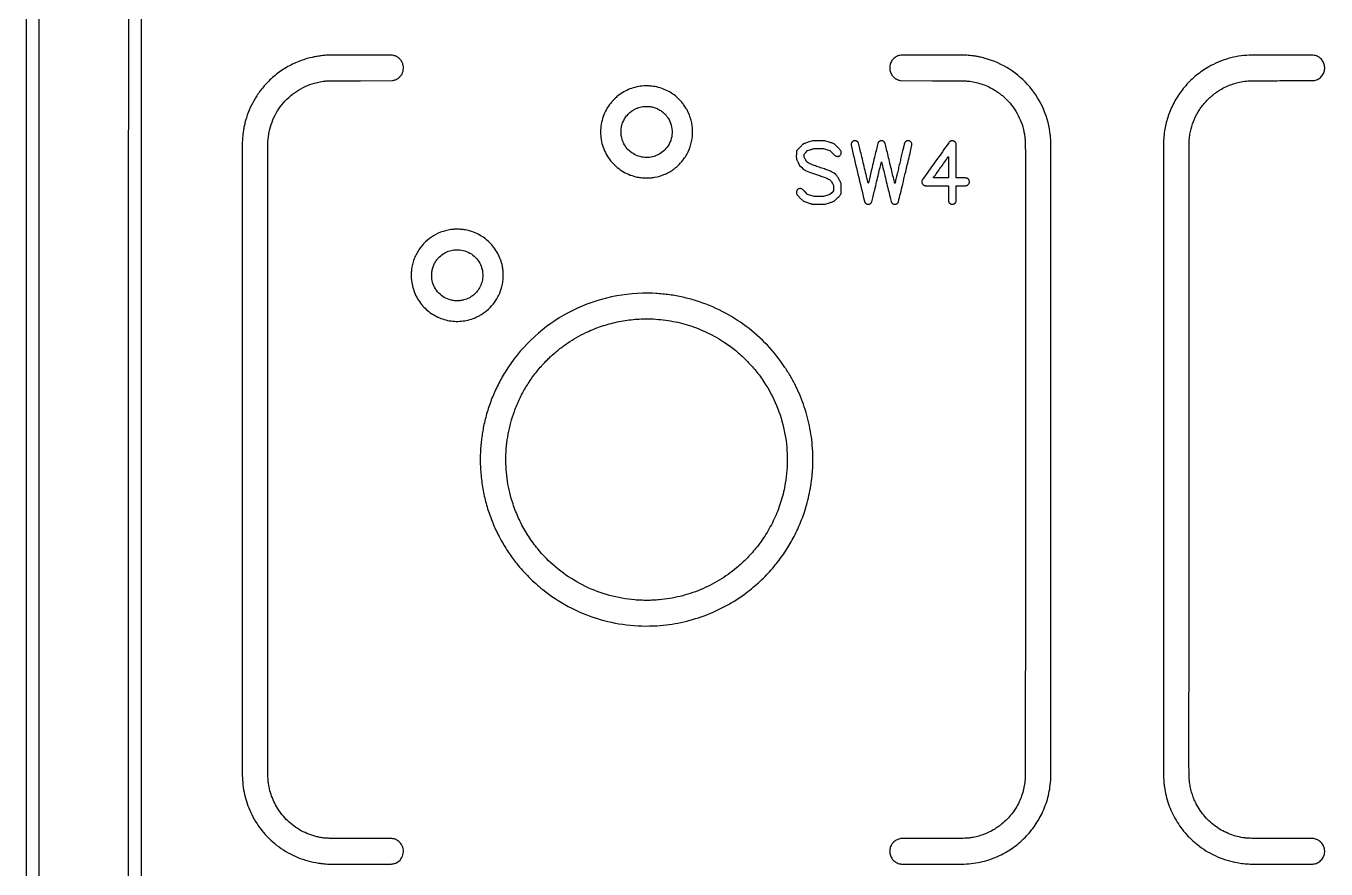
# Model space of a CAD drawing. Extents: x 980 to 25457, y 984 to 49020.
# Drawn here: x 980 to 11298, y 11193 to 17881 of the extents above; entities that cross this region are included whole.
import ezdxf

# ---------------------------------------------------------------- set-up
doc = ezdxf.new("R2010")
doc.units = 0

msp = doc.modelspace()

# ---------------------------------------------------------------- linework, layer by layer
for points in [[(25353.176636, 36563.461695, -0.000001), (25352.040197, 20064.737908), (25350.791615, 2595.149668, -0.017503)], [(981.025332, 39243.286233, 0.000001), (980.725995, 36638.380945, 0.000022), (980.440705, 32466.957132, 0.000002), (980.203828, 20941, 0.000003), (980.107189, 12237.212398, 0.000012), (980.209361, 6804.802998)], [(1083.221486, 6831.128539, -0.000012), (1083.127559, 12273.089819, -0.000003), (1083.236026, 20942, -0.000002), (1083.488164, 32350.921193, -0.000022), (1083.779877, 36579.793336, -0.000001), (1084.083373, 39239.060792, -0.032823)], [(1895.500479, 7922.608607, -0.000003), (1895.516153, 10549.853821, -0.000001), (1895.574114, 14934.526042, -0.000001), (1895.654924, 19974.475505, -0.000001), (1895.750479, 25038.650259), (1896, 37344.800518)], [(25455.283853, 8026.2, 0.000006), (25455.447111, 13939.785085, 0.000004), (25455.5, 20957, 0.000003), (25455.451202, 30583.274766, 0.000015), (25455.249846, 35648.33495)], [(23837.04827, 49018.908979, 0.000001), (21675.802621, 49019.17901, 0.000024)], [(18681.279442, 49019.402857, 0.000005), (13233.5, 49019.49605, 0.000002), (9165.520775, 49019.509787, 0.000004), (5739.221875, 49019.480206)], [(24540, 37344.615933), (24540.017364, 25078.057967, 0.000003), (24540.072189, 18212.977995, 0.000025), (24540.281798, 14996.564512), (24540.53635, 12813.47858, 0.052236), (24541.438354, 12804.878001, 0.074337), (24546.543768, 12791.201334, 0.068737), (24555.531869, 12779.203011, 0.069207), (24567.370173, 12770.158349, 0.07731), (24580.799221, 12765.105084, 0.090469), (24599.660012, 12764.630768, 0.093087), (24617.267741, 12770.877964, 0.091235), (24631.678767, 12783.228321, 0.082939), (24641.332811, 12800.295347, 0.087509), (24641.999516, 12804.07251), (24642.357022, 15432.357909, 0.00002), (24642.699465, 18970.575659, 0.000004), (24643, 25073.957926), (24643.5, 37344.415852)], [(1792.666637, 28542.695892, 0.000006), (1792.411049, 24569.503036, 0.000003), (1792.195825, 19883.965567, 0.000004), (1792.047621, 15244.749166, 0.000006), (1792, 11426.463451), (1792, 3112.26021)], [(23728.367996, 45337.206403, 0.000002), (23728.354216, 42876.105371, 0.000002), (23728.361756, 40416.175094, 0.019036)], [(2708.027317, 40429.777448, 0.000002), (2708.046285, 42874.87655, 0.000002), (2708.048936, 45320.157135, 0.014115)], [(23830.974531, 40438.62303, -0.000002), (23830.960256, 42874.830485, -0.000002), (23830.963185, 45310.710508, -0.013332)]]:
    msp.add_lwpolyline(points, format="xyb")
for points in [[(3386, 17649.331481, 0.013453), (3352.931854, 17647.484229, 0.0111), (3317.810731, 17643.786179, 0.011076), (3282.794098, 17638.520455, 0.013187), (3250.038069, 17631.956031, 0.038275), (3145.18072, 17599.442997, 0.038633), (3046.845769, 17551.405964, 0.038637), (2957.082355, 17488.819214, 0.038305), (2877.737531, 17413, 0.030641), (2824.396978, 17345.71142, 0.030277), (2779.447575, 17272.14723, 0.030234), (2743.655923, 17193.58781, 0.030353), (2717.653956, 17111.387098, 0.012533), (2709.882996, 17076.735853, 0.012754), (2703.908525, 17041.939671, 0.012567), (2699.644243, 17006.395537, 0.011393), (2697.002381, 16969.5, 0.012174), (2695.985164, 16927.73348, 0.000002), (2695.984983, 14445.194489, 0.000002), (2696.003278, 11965.916274, 0.010487), (2697.019438, 11917.5, 0.024679), (2704.12639, 11839.880112, 0.027229), (2718.748509, 11765.886044, 0.027464), (2741.182079, 11694.492894, 0.026021), (2771.652634, 11624.653846, 0.059667), (2865.009049, 11482.973624, 0.060093), (2988.981271, 11367.726796, 0.060011), (3136.966734, 11285.140117, 0.059211), (3301, 11239.591006, 0.005477), (3313.652029, 11237.787152, 0.004451), (3327.247531, 11236.123492, 0.0039), (3342.569964, 11234.507761, 0.002452), (3360.5, 11232.847105, 0.021292), (3385.193196, 11231.738297, 0.00012), (3619.438297, 11231.256517, 0.000134), (3852.453443, 11230.895379, 0.018923), (3880, 11231.902888, 0.018814), (3891.29128, 11233.173088, 0.027061), (3901.141162, 11235.208299, 0.028299), (3910.37094, 11238.210162, 0.023733), (3919.776628, 11242.393403, 0.118874), (3956.289621, 11273.309138, 0.119699), (3974.581393, 11317.392384, 0.119584), (3970.622459, 11364.988945, 0.11849), (3945.296705, 11405.663549, 0.043951), (3932.292947, 11416.399723, 0.042453), (3917.46626, 11424.839171, 0.041861), (3901.220576, 11430.749813, 0.040233), (3884, 11433.969704, 0.024882), (3875.578785, 11434.430548, 0.000226), (3812.502904, 11434.712212, 0.000681), (3733.733312, 11434.9211, 0.000292), (3628.5, 11434.995368, -0.00023), (3456.328484, 11435.095713, -0.003626), (3397.606539, 11435.582813, -0.010935), (3364.245677, 11436.831606, -0.019672), (3337, 11439.527421, -0.017739), (3305.331369, 11445.075698, -0.015046), (3272.328457, 11453.117192, -0.015062), (3239.910349, 11463.117403, -0.017906), (3210, 11474.551733, -0.033059), (3150.787451, 11504.409902, -0.032133), (3095.433967, 11542.066948, -0.032218), (3045.501873, 11586.397206, -0.033667), (3002.463012, 11636.163625, -0.029558), (2968.389801, 11687.426117, -0.030295), (2940.907486, 11741.938878, -0.030346), (2920.253306, 11799.283179, -0.029882), (2906.567143, 11859, -0.008316), (2903.952009, 11876.431222, -0.010648), (2902.154493, 11892.560181, -0.009538), (2900.914593, 11910.08871, -0.004957), (2900.001903, 11932, -0.00793), (2899.116685, 11987.825346, -0.000002), (2899.139261, 14452.99668, -0.000001), (2899.178338, 16928.260874, -0.012618), (2900.068456, 16963.5, -0.077877), (2932.442413, 17118.480362, -0.078337), (3010.641429, 17255.781625, -0.078406), (3127.215205, 17362.272252, -0.07822), (3271.006026, 17427.8025, -0.01067), (3293.992057, 17433.67546, -0.012739), (3315.892707, 17438.191, -0.011734), (3339.428222, 17441.853809, -0.007057), (3367.5, 17445.147891, -0.023643), (3377.982968, 17445.72946, -0.000385), (3436.845207, 17446.163476, -0.000785), (3516.437896, 17446.564004, -0.000247), (3635.5, 17446.917377), (3892.5, 17447.553204), (3900.354184, 17449.762336, 0.026037), (3908.427932, 17452.493973, 0.015925), (3917.651572, 17456.50455, 0.015972), (3926.491843, 17461.03905, 0.029043), (3933.351518, 17465.377609, 0.02985), (3939.680975, 17470.513899, 0.015333), (3947.00172, 17477.641831, 0.015332), (3953.90699, 17485.243699, 0.028429), (3958.949593, 17491.878109, 0.05951), (3969.203371, 17511.856304, 0.054717), (3974.828649, 17534.261588, 0.054792), (3975.455744, 17557.322989, 0.060036), (3970.962953, 17579.237093, 0.060003), (3959.702199, 17603.032471, 0.066909), (3943.443841, 17622.512819, 0.065605), (3922.322295, 17637.29606, 0.054444), (3896.73168, 17647.247211), (3888.5, 17649.45541), (3642, 17649.53076, 0.000105), (3546.826523, 17649.539817, 0.000166), (3465.11875, 17649.503304, 0.000038), (3393.414881, 17649.44208, 0.006993)], [(7925, 17648.922246, 0.045172), (7908.655554, 17645.641498, 0.041468), (7892.668416, 17639.41741, 0.041001), (7877.752937, 17630.555358, 0.041858), (7864.594242, 17619.432952, 0.087745), (7844.637853, 17590.901436, 0.086635), (7835.564018, 17557.129119, 0.08658), (7838.467812, 17522.261522, 0.087483), (7853.012495, 17490.576024, 0.029553), (7858.155653, 17484.002916, 0.014903), (7865.354771, 17476.319097, 0.014885), (7872.949705, 17469.123816, 0.031544), (7879.321786, 17464.121505, 0.029543), (7885.616332, 17460.319104, 0.013622), (7894.208069, 17456.093309, 0.01365), (7903.157452, 17452.28252, 0.025234), (7910.645816, 17449.760958), (7918.5, 17447.550448), (8174.5, 17446.935918, -0.000202), (8351.39899, 17446.439935, -0.003403), (8409.821735, 17445.854923, -0.010593), (8443.063979, 17444.590979, -0.017561), (8471, 17441.948571, -0.027334), (8522.100229, 17432.434311, -0.025393), (8573.157087, 17417.225542, -0.025406), (8622.381192, 17396.929206, -0.027441), (8668, 17372.199317, -0.013401), (8694.332656, 17355.006197, -0.016126), (8718.089262, 17337.411426, -0.016112), (8740.679956, 17318.308259, -0.013334), (8763.505686, 17296.577281, -0.038374), (8814.466778, 17236.876706, -0.038941), (8855.428654, 17170.370201, -0.038925), (8885.596837, 17098.289846, -0.038275), (8904.432857, 17022, -0.008316), (8907.047971, 17004.568922, -0.010648), (8908.845498, 16988.43999, -0.009537), (8910.085436, 16970.911405, -0.004957), (8910.998198, 16949, -0.007932), (8911.859428, 16894.691874, -0.000002), (8911.835517, 14428.671421, -0.000001), (8911.795702, 11953.653891, -0.012025), (8910.930046, 11917.693274, -0.026816), (8905.530034, 11864.797516, -0.026032), (8894.471947, 11812.248012, -0.026029), (8878.011568, 11761.1267, -0.026796), (8856.46338, 11712.5, -0.027445), (8828.497029, 11664.282422, -0.027218), (8795.34601, 11619.278344, -0.027215), (8757.49885, 11578.137452, -0.027426), (8715.5, 11541.463432, -0.012883), (8703.540077, 11532.610403, -0.005211), (8686.801954, 11521.133936, -0.005222), (8669.789572, 11509.983986, -0.012533), (8656.897453, 11502.174257, -0.022186), (8616.638078, 11481.458526, -0.022052), (8574.621012, 11464.346036, -0.022055), (8531.26519, 11451.002817, -0.022205), (8487, 11441.565462, -0.018865), (8458.230581, 11437.864881, -0.017159), (8428.338278, 11436.19257, -0.004623), (8376.456844, 11435.552996, -0.000177), (8184, 11435.028152, 0.000132), (8026.087262, 11434.611755, 0.001442), (7962.47495, 11434.243747, 0.001562), (7925.085478, 11433.802824, 0.05609), (7916.521086, 11432.709442, 0.029826), (7900.859085, 11427.887304, 0.038578), (7887.229208, 11421.546564, 0.039442), (7874.974076, 11413.316374, 0.033537), (7863.435093, 11402.837614, 0.013936), (7857.831629, 11396.68345, 0.023806), (7853.554443, 11391.207722, 0.024065), (7849.848252, 11385.392268, 0.014627), (7846.01024, 11378.197112, 0.078368), (7836.376699, 11347.527922, 0.080357), (7836.773019, 11315.656883, 0.080347), (7847.197519, 11285.532859, 0.078322), (7866.652922, 11259.931391, 0.041196), (7880.305433, 11248.839145, 0.045438), (7895.168091, 11240.542377, 0.044734), (7911.492815, 11234.970489, 0.037803), (7929.5, 11231.991688, 0.022007), (7950.69535, 11231.050817, 0.000102), (8171.619871, 11231.017561, 0.000218), (8383.322245, 11231.121343, 0.00969), (8427.5, 11232.018549, 0.023278), (8501.021355, 11238.374334, 0.025914), (8571.008852, 11251.442694, 0.026031), (8638.988887, 11271.615203, 0.023919), (8706.5, 11299.235377, 0.045447), (8813.753738, 11361.646451, 0.043595), (8909.594161, 11443.189552, 0.043568), (8989.897457, 11540.168579, 0.045265), (9051.02119, 11648.408964, 0.023001), (9076.276232, 11712.082611, 0.024391), (9095.021956, 11776.583684, 0.024221), (9107.498799, 11843.023082, 0.022027), (9113.989442, 11912.5, 0.012275), (9115.012341, 11954.149427, 0.000002), (9115.016564, 14436.208979, 0.000002), (9115.002172, 16914.822271, 0.010488), (9113.980562, 16963.5, 0.004907), (9112.926525, 16983.8405, 0.006475), (9111.544, 17002.354056, 0.006793), (9109.747138, 17020.071256, 0.006496), (9107.446026, 17038, 0.074861), (9046.797664, 17241.174985, 0.07493), (8929.025001, 17417.412825, 0.074943), (8764.565061, 17551.088049, 0.074931), (8568, 17630.355417, 0.012496), (8534.594271, 17637.431711, 0.01232), (8500.718465, 17642.867807, 0.012132), (8466.108234, 17646.697848, 0.011278), (8430.5, 17648.958272, 0.010054), (8390.150297, 17649.794987, 0.000175), (8170.794488, 17649.855941, 0.000069), (7941.363019, 17649.807995, 0.026872)], [(10688.044791, 17648.886743, 0.03022), (10604.67067, 17640.261176, 0.029427), (10522.18454, 17621.612195, 0.029397), (10442.376681, 17593.384611, 0.030012), (10367, 17556.156966, 0.0418), (10269.711367, 17489.268515, 0.041383), (10184.548829, 17406.924097, 0.041437), (10114.208825, 17311.791238, 0.042155), (10060.977647, 17206.890799, 0.018372), (10041.982514, 17154.623986, 0.02068), (10027.698787, 17103.111577, 0.019792), (10017.252519, 17048.664816, 0.014438), (10009.808571, 16987.5, 0.02302), (10008.582705, 16960.986496, 0.000001), (10008.162498, 14464.298005, 0.000003), (10007.767165, 11985.493555, 0.009617), (10008.969289, 11922.5, 0.004513), (10010.023282, 11900.252439, 0.006901), (10011.377353, 11880.986148, 0.00736), (10013.185169, 11862.72708, 0.00633), (10015.611227, 11843.584883, 0.049691), (10048.649316, 11707.416062, 0.049383), (10107.949592, 11580.140292, 0.049399), (10191.035345, 11467.000376, 0.049789), (10294.5, 11372.686215, 0.028633), (10363.178824, 11327.452116, 0.02876), (10436.476782, 11290.434156, 0.028824), (10513.375722, 11262.142983, 0.02906), (10592.809878, 11242.973545, 0.008703), (10618.04554, 11238.867688, 0.009415), (10642.757095, 11235.761257, 0.009163), (10668.164295, 11233.5223, 0.007413), (10695.5, 11232.02435, 0.00975), (10738.547492, 11231.145286, 0.000208), (10950.414387, 11231.038737, 0.00011), (11170.152672, 11231.068055, 0.019362), (11193.5, 11231.9808, 0.041406), (11212.01934, 11234.980058, 0.046241), (11229.087885, 11240.936142, 0.046714), (11244.623488, 11249.862549, 0.043875), (11258.5886, 11261.686714, 0.091056), (11279.33869, 11292.087478, 0.091861), (11287.851018, 11327.782823, 0.091676), (11283.015196, 11364.218713, 0.090246), (11265.46753, 11396.740603, 0.042882), (11253.686921, 11409.122652, 0.043661), (11240.033672, 11419.231074, 0.042405), (11224.455864, 11427.05183, 0.036232), (11206.945903, 11432.623895, 0.054772), (11197.810699, 11433.783125, 0.001976), (11162.576149, 11434.235427, 0.001534), (11101.104696, 11434.593015, 0.000125), (10940, 11434.995742, -0.000177), (10749.861985, 11435.490784, -0.004317), (10697.03509, 11436.1031, -0.015751), (10666.930682, 11437.661589, -0.019353), (10639, 11441.083998, -0.060008), (10521.632332, 11474.896995, -0.060254), (10415.826476, 11535.580591, -0.060291), (10327.592774, 11619.700151, -0.060215), (10261.929651, 11722.472829, -0.021855), (10244.975582, 11762.069129, -0.020905), (10231.263185, 11803.580127, -0.020853), (10221.034793, 11846.199017, -0.021468), (10214.509151, 11889.111591, -0.011315), (10213.841892, 11896.91022, -0.002812), (10213.110715, 11909.70153, -0.002874), (10212.440228, 11924.353507, -0.002881), (10211.938824, 11939, -0.007154), (10210.777758, 12021.044666, -0.000004), (10211.183591, 14473.707956, -0.000001), (10211.619697, 16954.937924, -0.025219), (10212.813079, 16978.5, -0.006771), (10215.564962, 17002.412985, -0.009763), (10218.697425, 17023.475069, -0.010405), (10222.47143, 17043.314834, -0.009633), (10227.156243, 17063.5, -0.041693), (10254.28599, 17142.535833, -0.041207), (10294.237507, 17216.303534, -0.041142), (10345.813463, 17282.626242, -0.041278), (10407.5, 17339.529412, -0.012638), (10420.137739, 17348.885847, -0.005736), (10437.117846, 17360.516392, -0.005741), (10454.393639, 17371.775821, -0.012376), (10468, 17379.957225, -0.025515), (10514.025491, 17403.082342, -0.025246), (10562.328331, 17421.490052, -0.025125), (10612.47165, 17435.01084, -0.024706), (10664, 17443.524231, -0.021856), (10690.019331, 17445.365112, -0.003901), (10738.75337, 17446.297385, -0.002372), (10817.74827, 17446.81737, -0.000402), (10968.5, 17446.973298, 0.000136), (11113.866988, 17447.046224, 0.001808), (11167.355955, 17447.280977, 0.003179), (11197.04073, 17447.707338, 0.045737), (11207.512979, 17448.886531, 0.082689), (11238.261627, 17460.761275, 0.082528), (11263.526753, 17481.965377, 0.082362), (11280.613158, 17510.242798, 0.081894), (11287.700022, 17542.578292, 0.07875), (11284.329829, 17574.605084, 0.079291), (11271.221051, 17603.937896, 0.079888), (11249.741257, 17627.558826, 0.081735), (11222.097886, 17643.032015, 0.054491), (11205.269246, 17647.120142, 0.026281), (11183.122267, 17648.826297, 0.005762), (11140.086213, 17649.377735, 0.00016), (10954, 17649.557859, 0.000319), (10858.131516, 17649.55877, 0.000474), (10774.194408, 17649.426509, 0.000202), (10702.371152, 17649.216291, 0.009835)], [(5883, 17405.380286, 0.036018), (5826.873594, 17397.245625, 0.038243), (5773.647342, 17381.223832, 0.038415), (5723.695811, 17357.363333, 0.037016), (5677.322833, 17325.881192, 0.019471), (5664.18907, 17314.607138, 0.008587), (5647.684381, 17298.747716, 0.008571), (5631.780964, 17282.380169, 0.020146), (5620.629488, 17269.5, 0.08369), (5560.817929, 17161.639029, 0.084651), (5539.982287, 17040.564345, 0.08482), (5560.457027, 16919.631328, 0.084479), (5619.934479, 16812.170286, 0.041412), (5661.080936, 16768.604501, 0.040811), (5709.035479, 16732.179841, 0.040835), (5762.241229, 16704.046471, 0.041569), (5819, 16685.131287, 0.013423), (5840.572253, 16680.493896, 0.018506), (5860.171065, 16677.573994, 0.017479), (5880.771004, 16676.006757, 0.010245), (5905.5, 16675.5, 0.004876), (5925.099996, 16675.691157, 0.013598), (5938.840051, 16676.333282, 0.015334), (5951.576788, 16677.669911, 0.007797), (5967.5, 16680.08981, 0.060554), (6050.138197, 16704.513807, 0.059515), (6125.04482, 16748.123764, 0.05932), (6187.780438, 16808.304128, 0.059419), (6234.591789, 16881.5, 0.059158), (6262.74141, 16963.121567, 0.059367), (6270.950206, 17048.96695, 0.059328), (6258.757499, 17134.388659, 0.058938), (6226.838374, 17214.762192, 0.015024), (6219.547114, 17227.326505, 0.00786), (6209.761818, 17242.539781, 0.007857), (6199.429026, 17257.545771, 0.014034), (6190.401614, 17269.5, 0.020057), (6179.52997, 17282.021859, 0.007584), (6163.389543, 17298.658879, 0.007552), (6146.801589, 17314.752597, 0.020876), (6134.5, 17325.399659, 0.033906), (6092.025356, 17354.70155, 0.034897), (6046.376423, 17377.679985, 0.035036), (5998.152094, 17394.011478, 0.034776), (5948, 17403.499094, 0.017552), (5935.331998, 17404.544592, 0.004578), (5914.92473, 17405.32226, 0.004384), (5894.614427, 17405.731898, 0.020835)], [(5933.072513, 17241.44606, -0.040252), (5965.506477, 17234.225803, -0.041072), (5996.136532, 17221.934882, -0.041206), (6024.255134, 17204.847156, -0.04108), (6049.221834, 17183.364002, -0.009071), (6057.188061, 17174.982456, -0.014698), (6063.614557, 17167.542852, -0.015193), (6069.441407, 17159.920605, -0.010624), (6075.558163, 17151, -0.077173), (6101.020703, 17094.854533, -0.076699), (6108.332361, 17033.510014, -0.076492), (6096.811261, 16972.671106, -0.076125), (6067.523997, 16918, -0.063706), (6032.512221, 16881.964811, -0.061606), (5989.177834, 16855.425734, -0.061833), (5940.840271, 16840.317289, -0.065096), (5891.129739, 16837.85852, -0.057805), (5842.55946, 16847.505594, -0.060798), (5798.369467, 16867.9326, -0.060985), (5760.501991, 16898.321287, -0.058783), (5730.545207, 16937.29852, -0.052232), (5713.800486, 16973.47667, -0.049132), (5704.486487, 17013.090287, -0.048835), (5703.048124, 17053.996302, -0.050251), (5709.621419, 17094, -0.047432), (5722.238223, 17127.716436, -0.044219), (5741.227474, 17159.306047, -0.043984), (5765.589897, 17187.221678, -0.045784), (5794.155701, 17210.032465, -0.028877), (5813.07264, 17220.97955, -0.0261), (5833.76418, 17230.088079, -0.02607), (5855.318414, 17237.001149, -0.028624), (5876.815962, 17241.38138, -0.024983), (5888.775007, 17242.506615, -0.010678), (5904.836438, 17242.868125, -0.010695), (5920.941109, 17242.542131, -0.024243)], [(7188.437759, 16958.59947, 0.002925), (7174.138025, 16953.889134, 0.004804), (7162.098938, 16949.716106, 0.003361), (7152.421734, 16946.18373, 0.057034), (7149.401794, 16944.647197, 0.053227), (7141.776375, 16938.341365, 0.003383), (7121.621766, 16917.419342, 0.002705), (7101.361614, 16895.868652, 0.073074), (7096.927191, 16889.431753, 0.048785), (7095.511793, 16885.669836, 0.04387), (7094.787867, 16881.567911, 0.017284), (7094.43822, 16874.906084, 0.00152), (7094.187846, 16858.025377, 0.00325), (7094.129149, 16846.932063, 0.005571), (7094.243396, 16837.681382, 0.004663), (7094.483625, 16830.363599, 0.051178), (7094.906022, 16827.458941, 0.042289), (7095.819682, 16824.801937, 0.002662), (7099.204022, 16817.244863, 0.003907), (7103.360048, 16808.28222, 0.002891), (7108.090666, 16798.433564), (7120.24498, 16773.5), (7134.375185, 16759.5), (7148.505389, 16745.5), (7173.502695, 16732.8616), (7198.5, 16720.223199), (7261, 16699.457766, -0.001024), (7297.78952, 16687.150823, -0.006546), (7316.342489, 16680.63047, -0.012332), (7329.105689, 16675.595973, -0.012638), (7341.5, 16669.976773, -0.016806), (7356.751867, 16661.94837, -0.063256), (7365.373102, 16655.46916, -0.0634), (7372.090807, 16647.04779, -0.016934), (7380.521114, 16632.076367), (7389, 16615.749152), (7389, 16594.111641), (7389, 16572.47413), (7374.75, 16558.364828), (7360.5, 16544.255526), (7335.34541, 16536.127763), (7310.190819, 16528), (7272.34541, 16528.018515), (7234.5, 16528.037029), (7208.679881, 16536.4308), (7182.859762, 16544.824571), (7163.392437, 16564.857056, 0.006493), (7148.293349, 16579.996118, 0.046369), (7140.265126, 16586.502374, 0.088485), (7133.465998, 16589.472724, 0.058911), (7125, 16590.473684, 0.015041), (7120.862885, 16590.349207, 0.036756), (7117.844352, 16589.943402, 0.040322), (7115.086534, 16589.127291, 0.021678), (7111.833688, 16587.70706, 0.064428), (7104.461912, 16582.838308, 0.075166), (7099.006914, 16576.470929, 0.075115), (7095.675448, 16568.771778, 0.064225), (7094.527245, 16560, 0.062683), (7095.622628, 16551.162468, 0.089159), (7098.888247, 16543.973137, 0.040341), (7106.246243, 16534.963928, 0.004289), (7125.18351, 16515.592659), (7150.5, 16490.136538), (7183, 16479.636325, 0.00055), (7195.856317, 16475.498277, 0.000723), (7207.599032, 16471.751635, 0.000524), (7217.451072, 16468.63529, 0.006941), (7221.103088, 16467.539806, 0.050933), (7225.967555, 16466.675878, 0.01234), (7234.135516, 16466.272785, 0.006611), (7247.618973, 16466.118931, 0.000999), (7274.603088, 16466.22175), (7322.5, 16466.5), (7356.354043, 16477.778123, 0.001342), (7369.553589, 16482.214817, 0.001944), (7381.187586, 16486.210574, 0.000987), (7391.037595, 16489.658277, 0.032383), (7393.354043, 16490.646978, 0.070211), (7395.396517, 16492.069474, 0.002224), (7402.797776, 16499.005832, 0.004276), (7411.436966, 16507.315934, 0.002949), (7421.085193, 16516.868855, 0.002677), (7433.004426, 16528.938911, 0.008697), (7440.72317, 16537.119403, 0.011352), (7445.807739, 16542.960466, 0.060986), (7448.085193, 16546.5), (7450.5, 16551.5), (7450.5, 16591.5), (7450.5, 16631.5), (7444.65307, 16643, 0.002401), (7431.285671, 16668.982067, 0.021905), (7424.923521, 16679.997186, 0.037202), (7418.848985, 16688.122848, 0.013981), (7409.216305, 16698.582219), (7395.5, 16712.664438), (7372.5, 16723.944666, 0.00813), (7356.855018, 16731.304557, 0.016069), (7344.1685, 16736.538983, 0.008323), (7326.824506, 16742.723751, 0.000851), (7285.5, 16756.610652, -0.000852), (7245.498886, 16770.052915, -0.007584), (7227.996214, 16776.265187, -0.015809), (7216.083369, 16781.132041, -0.012453), (7203.5, 16787.123293, -0.004733), (7193.446533, 16792.341105, -0.019264), (7187.491986, 16795.803831, -0.028544), (7183.070332, 16798.976001, -0.022623), (7178.666037, 16802.875087, -0.020459), (7174.636177, 16807.114882, -0.034022), (7171.649902, 16811.034273, -0.023838), (7168.586396, 16816.198648, -0.005427), (7163.916037, 16825.238239), (7156, 16840.976478), (7156, 16852.751636), (7156, 16864.526794), (7169.75, 16878.211134), (7183.5, 16891.895473), (7201, 16897.514148, 0.000195), (7208.360185, 16899.88043, 0.000174), (7216.003851, 16902.344079, 0.000175), (7222.87259, 16904.563247, 0.000542), (7227.502473, 16906.066412), (7236.504945, 16909), (7272.502473, 16908.999912), (7308.5, 16908.999824), (7334.324316, 16900.605215), (7360.148632, 16892.210607), (7380.824316, 16871.788432, 0.00536), (7396.998061, 16856.151982, 0.04762), (7404.802818, 16850.061841, 0.093513), (7411.504769, 16847.377478, 0.048659), (7420.5, 16846.5, 0.009618), (7425.801813, 16846.601993, 0.041678), (7428.922874, 16846.983957, 0.052942), (7431.567565, 16847.833659, 0.022175), (7434.922456, 16849.5, 0.07322), (7441.913992, 16854.831761, 0.07056), (7447.175429, 16862.014514, 0.070845), (7450.216528, 16870.348905, 0.074852), (7450.729951, 16879.041528, 0.061733), (7449.077361, 16886.655241, 0.073476), (7445.661458, 16893.157145, 0.034073), (7438.645491, 16901.511433, 0.00404), (7421.698508, 16918.823403, 0.003218), (7412.137568, 16928.310774, 0.004455), (7403.433312, 16936.686889, 0.002824), (7396.024745, 16943.611271, 0.054584), (7393.5, 16945.479002, 0.045127), (7390.628084, 16946.822877, 0.002171), (7380.657406, 16950.385095, 0.003531), (7368.752651, 16954.485822, 0.002536), (7355.397554, 16958.905599), (7321.295108, 16970), (7272.397554, 16969.961028), (7223.5, 16969.922055)], [(7548.324227, 16968.362462, 0.061188), (7544.21064, 16966.310234, 0.032548), (7539.673794, 16962.860904, 0.03223), (7535.515361, 16958.750682, 0.049255), (7532.536584, 16954.651102, 0.054625), (7530.433435, 16949.95151, 0.045038), (7529.225685, 16944.59165, 0.041879), (7528.943948, 16938.715157, 0.034592), (7529.601133, 16932.476855, 0.015057), (7533.586774, 16913.233211, 0.000064), (7583.452381, 16704.466729, 0.000021), (7634.747545, 16489.876639, 0.04548), (7636.910687, 16483.469002, 0.055105), (7639.306126, 16479.348311, 0.03823), (7642.833489, 16475.270065, 0.037295), (7647.065358, 16471.656691, 0.043729), (7651.577089, 16468.922911, 0.069473), (7657.250756, 16467.051271, 0.042356), (7664.286735, 16466.379018, 0.042299), (7671.353229, 16466.90257, 0.068089), (7677.122405, 16468.652283, 0.041971), (7681.611075, 16471.188636, 0.038098), (7685.771004, 16474.514133, 0.03897), (7689.280124, 16478.339148, 0.050359), (7691.825011, 16482.364068, 0.055499), (7693.332737, 16486.465167, 0.000285), (7703.668319, 16528.54569, 0.001167), (7716.024437, 16579.491045, 0.000548), (7731.781125, 16645.443837, -0.000312), (7746.275967, 16706.241868, -0.000519), (7758.568226, 16757.424127, -0.000011), (7769.752807, 16803.777677, -0.346443), (7770.035161, 16804, -0.345939), (7770.317908, 16803.777779, -0.000011), (7781.533311, 16757.660938, -0.000521), (7793.859874, 16706.738903, -0.000313), (7808.395462, 16646.25, 0.000544), (7824.393076, 16579.811966, 0.001205), (7836.768962, 16529.193354, 0.000349), (7846.973237, 16488.011822, 0.049219), (7848.655472, 16483.285561, 0.055906), (7851.562562, 16478.565241, 0.044618), (7855.652117, 16474.200651, 0.043755), (7860.547817, 16470.545783, 0.048227), (7865.852906, 16467.934194, 0.055343), (7871.433872, 16466.506172, 0.045693), (7877.571195, 16466.207647, 0.045587), (7883.67647, 16467.029639, 0.054361), (7889.162523, 16468.930591, 0.049472), (7893.440328, 16471.500872, 0.034368), (7897.72425, 16475.172685, 0.034584), (7901.42367, 16479.353908, 0.053767), (7903.928443, 16483.459851, 0.050768), (7905.113639, 16486.822259, 0.000072), (7920.868662, 16551.966331, 0.000607), (7938.432409, 16625.02306, 0.000374), (7958.924018, 16711, 0.000292), (7984.776631, 16820.114947, 0.001188), (8000.311485, 16886.558715, 0.000464), (8011.31231, 16934.321572, 0.056787), (8012.007167, 16940.5, 0.084522), (8010.523679, 16949.136931, 0.069264), (8006.21764, 16957.46794, 0.069639), (7999.829104, 16964.265198, 0.087456), (7992.266391, 16968.424898, 0.050312), (7987.350658, 16969.564775, 0.032036), (7981.48543, 16969.936341, 0.032021), (7975.615331, 16969.5554, 0.049935), (7970.683937, 16968.407973, 0.063031), (7966.183875, 16966.210321, 0.035512), (7961.342897, 16962.521143, 0.035359), (7957.025396, 16958.138673, 0.057608), (7954.11473, 16953.811696, 0.057775), (7952.667592, 16949.986112, 0.000631), (7945.887733, 16922.864423, 0.001796), (7937.718436, 16889.497117, 0.000855), (7927.432775, 16846.5, -0.000004), (7917.099852, 16802.978118, -0.000003), (7906.273458, 16757.380744, -0.000003), (7896.475574, 16716.117658, -0.00001), (7889.739736, 16687.753597, -0.000796), (7884.62711, 16666.378149, -0.001324), (7880.242298, 16648.383252, -0.000073), (7876.252504, 16632.206074, -0.34605), (7876, 16632.009074, -0.345012), (7875.7462, 16632.20941, -0.000009), (7864.511595, 16678.494731, -0.000466), (7852.164095, 16729.576771, -0.00028), (7837.592665, 16790.255478, 0.000549), (7822.913153, 16851.239419, 0.000877), (7810.218283, 16903.325153, 0.000159), (7798.908193, 16949.315171, 0.047451), (7797.634856, 16952.957808, 0.051276), (7795.086032, 16957.272472, 0.040339), (7791.517554, 16961.368509, 0.039667), (7787.262204, 16964.910722, 0.044817), (7782.664281, 16967.57595, 0.06174), (7776.410402, 16969.596019, 0.053214), (7769.524219, 16970.167364, 0.052645), (7762.59711, 16969.270607, 0.057433), (7756.222196, 16966.953169, 0.037667), (7751.523994, 16964.145151, 0.043948), (7747.554977, 16960.789525, 0.045611), (7744.354854, 16956.911761, 0.046826), (7741.942893, 16952.550805, 0.043359), (7740.827955, 16949.241396, 0.000121), (7729.78167, 16903.718049, 0.000731), (7717.394727, 16852.28708, 0.000457), (7703.026297, 16792, -0.000075), (7688.739896, 16731.853386, -0.000122), (7676.612223, 16680.884375, -0.00001), (7665.71333, 16635.133178, -0.015146), (7665.271568, 16633.5, -0.755688), (7664.326312, 16633.516947, -0.004444), (7661.004678, 16646.54076, -0.001829), (7654.605887, 16673.0122, -0.000044), (7625.426879, 16795.734976, 0.000593), (7610.653827, 16857.566858, 0.00111), (7598.533809, 16907.541126, 0.000239), (7588.097843, 16950.070387, 0.055368), (7586.703035, 16953.871055, 0.059189), (7583.871166, 16958.187817, 0.036596), (7579.633036, 16962.54112, 0.036712), (7574.838195, 16966.203256, 0.062699), (7570.316063, 16968.407973, 0.053318), (7565.410389, 16969.514572, 0.029358), (7559.262212, 16969.863108, 0.02938), (7553.140327, 16969.490356, 0.055301)], [(8319.5, 16967.647597, 0.028126), (8317.309974, 16966.47161, 0.017079), (8314.855325, 16964.852222, 0.017092), (8312.522701, 16963.073364, 0.028732), (8310.709615, 16961.407366, 0.036928), (8304.944851, 16954.512686, 0.000047), (8201.315911, 16810.108537, 0.000054), (8098.041224, 16666.13658, 0.032472), (8092.659781, 16657.5, 0.039068), (8091.577707, 16655.038785, 0.043204), (8090.935214, 16652.520078, 0.03111), (8090.609767, 16649.315438, 0.009809), (8090.516379, 16644.5, 0.00982), (8090.618036, 16639.383583, 0.036969), (8090.980856, 16636.198164, 0.048444), (8091.752273, 16633.556603, 0.026669), (8093.169915, 16630.5, 0.056111), (8097.488703, 16624.183131, 0.064005), (8102.937344, 16619.295643, 0.063037), (8109.518928, 16615.890769, 0.052024), (8117.184152, 16613.953462, 0.032888), (8121.903676, 16613.585313, 0.000568), (8147.704417, 16613.302574, 0.00144), (8177.759562, 16613.093961, 0.000958), (8212.213862, 16613.020107), (8300.927724, 16613), (8301.213862, 16551.25, 0.000502), (8301.440342, 16511.080904, 0.007464), (8301.74368, 16497.01994, 0.020951), (8302.338124, 16489.452561, 0.078364), (8303.637328, 16484.877595, 0.04393), (8306.367424, 16480.119419, 0.040983), (8309.944358, 16475.791087, 0.041051), (8314.172725, 16472.110945, 0.04444), (8318.839456, 16469.279782, 0.062671), (8325.051638, 16467.14287, 0.047814), (8332.20552, 16466.348593, 0.048358), (8339.276712, 16466.927043, 0.06958), (8345.235809, 16468.883316, 0.045466), (8349.650242, 16471.571665, 0.036648), (8353.860096, 16475.19848, 0.036657), (8357.494089, 16479.399817, 0.04557), (8360.18748, 16483.805128), (8362.5, 16488.5), (8362.778942, 16550.679603), (8363.057884, 16612.859205), (8403.278942, 16613.234079, 0.002681), (8434.230628, 16613.688543, 0.038004), (8445.246424, 16614.749495, 0.097393), (8452.122955, 16617.386319, 0.056326), (8459.074104, 16622.925896, 0.039637), (8463.282927, 16627.860709, 0.060466), (8466.008779, 16632.778241, 0.059491), (8467.506692, 16638.264753, 0.036967), (8467.999211, 16644.928139, 0.054187), (8467.308123, 16651.279227, 0.053045), (8465.267881, 16657.381734, 0.052755), (8461.975993, 16662.948279, 0.052434), (8457.586132, 16667.715268, 0.065318), (8451.227356, 16671.985143, 0.082034), (8444.449808, 16674.060787, 0.031), (8433.330719, 16674.857183, 0.002381), (8403.335818, 16675), (8363.027913, 16675), (8362.763957, 16811.75), (8362.5, 16948.5), (8360.243861, 16952.722196, 0.033058), (8357.373047, 16957.333503, 0.04269), (8354.130172, 16961.119645, 0.043228), (8350.326551, 16964.264054, 0.035262), (8345.777804, 16966.953169, 0.05748), (8339.439765, 16969.256523, 0.051877), (8332.518109, 16970.162017, 0.052599), (8325.657349, 16969.621091, 0.063276)], [(8301, 16758.5), (8301, 16675), (8241.426676, 16675, -0.000777), (8209.866755, 16675.049046, -0.004722), (8193.53028, 16675.254113, -0.002437), (8182.751734, 16675.5438, -0.477577), (8182.176676, 16676.30347, -0.094693), (8182.990939, 16678.069762, -0.000018), (8241.324145, 16759.637048, -0.000008), (8299.970284, 16841.632851, -0.242043), (8300.684288, 16842, -0.41309), (8300.814321, 16841.870465, -0.000014), (8300.90726, 16817.471875, -0.000591), (8300.977313, 16790.518147, -0.000354)], [(4371.5, 16267.303071, 0.055367), (4290.445785, 16250.825401, 0.056552), (4215.599057, 16217.026399, 0.05659), (4150.271014, 16167.342348, 0.055582), (4097.298616, 16104, 0.029171), (4076.131789, 16067.633004, 0.029578), (4059.450293, 16029.214505, 0.029148), (4047.219163, 15988.557298, 0.02661), (4039.351277, 15945.5, 0.022974), (4037.897566, 15927.72205, 0.008901), (4037.456491, 15903.01094, 0.008902), (4037.895416, 15878.295786, 0.022926), (4039.347318, 15860.5, 0.034984), (4050.420347, 15805.07603, 0.038165), (4068.904491, 15753.385868, 0.038502), (4094.855964, 15705.505302, 0.036879), (4128.178311, 15661.432155, 0.075515), (4212.007947, 15590.97323, 0.075475), (4312.993583, 15548.568927, 0.07531), (4422.212817, 15537.991241, 0.07468), (4530, 15560.16322, 0.017975), (4544.522028, 15566.096944, 0.008101), (4563.146998, 15574.86625, 0.008095), (4581.454061, 15584.221778, 0.01824), (4594.936458, 15592.032865, 0.046161), (4650.841891, 15634.871461, 0.047701), (4697.26344, 15686.808729, 0.047911), (4732.833042, 15746.376888, 0.047396), (4756.567967, 15811.838925, 0.015009), (4761.696041, 15834.442095, 0.018675), (4765.037778, 15855.726103, 0.017856), (4766.880547, 15877.963252, 0.011935), (4767.470621, 15903.5, 0.007262), (4767.150342, 15924.446326, 0.015567), (4766.166033, 15940.577007, 0.016551), (4764.226911, 15955.987158, 0.009387), (4760.914571, 15974.5, 0.075401), (4723.915577, 16077.022917, 0.075037), (4658.136264, 16164.155557, 0.074964), (4569.507193, 16228.060136, 0.075024), (4466, 16262.969946, 0.011641), (4450.477457, 16265.35154, 0.013617), (4435.650983, 16266.865034, 0.012533), (4419.776689, 16267.650368, 0.007635), (4401, 16267.821191, 0.001218), (4390.941282, 16267.7346, 0.001629), (4381.815625, 16267.604067, 0.00113), (4374.162673, 16267.45236, 0.016966)], [(4423.144045, 16104.948535, -0.070147), (4477.46566, 16091.583153, -0.068841), (4526.357031, 16063.669025, -0.068916), (4565.790304, 16023.562768, -0.070564), (4592.463499, 15974.554846, -0.02124), (4598.199576, 15956.954928, -0.024123), (4602.146329, 15939.659061, -0.023901), (4604.43483, 15921.922784, -0.020135), (4605.197148, 15903, -0.025499), (4603.975455, 15879.059512, -0.031216), (4600.309473, 15856.959413, -0.031245), (4593.924217, 15835.504446, -0.025627), (4584.543613, 15813.5, -0.053544), (4561.658493, 15777.095112, -0.052853), (4531.475556, 15746.203633, -0.053091), (4495.626511, 15722.443499, -0.055035), (4456, 15707.107207, -0.011896), (4444.063282, 15704.242734, -0.0167), (4433.279848, 15702.299074, -0.016391), (4422.237602, 15701.055429, -0.010859), (4409.5, 15700.320212, -0.020248), (4390.79173, 15700.405358, -0.024386), (4373.288264, 15702.052097, -0.024392), (4356.031931, 15705.394862, -0.020276), (4338.065991, 15710.573951, -0.069328), (4288.041493, 15735.336318, -0.069612), (4246.769299, 15772.800968, -0.069291), (4217.215426, 15820.323892, -0.067651), (4201.466567, 15874.5, -0.024622), (4200.225517, 15887.049622, -0.012324), (4199.83173, 15902.994625, -0.012324), (4200.224121, 15918.941958, -0.024586), (4201.463958, 15931.5, -0.037258), (4208.408424, 15962.258168, -0.03837), (4219.79336, 15991.331733, -0.038582), (4235.41739, 16018.178144, -0.038576), (4254.981224, 16042.306694, -0.056968), (4290.535214, 16072.166386, -0.057104), (4331.882929, 16093.204372, -0.057177), (4376.867589, 16104.325173, -0.057391)], [(5872, 15760.327483, 0.061602), (5548.730135, 15711.423613, 0.062074), (5248.009298, 15585.279775, 0.06211), (4987.596138, 15389.265849, 0.061802), (4782.795765, 15135, 0.022336), (4726.276152, 15033.944393, 0.021866), (4678.559812, 14927.540663, 0.021862), (4640.312106, 14817.35937, 0.022312), (4612.125878, 14705, 0.00936), (4603.17546, 14656.48852, 0.0094), (4596.061105, 14607.744284, 0.009223), (4590.670461, 14557.878555, 0.008269), (4586.892098, 14506, 0.010756), (4585.988901, 14479.947264, 0.0033), (4585.731282, 14440.582209, 0.003305), (4585.993838, 14401.193157, 0.010639), (4586.89928, 14375, 0.021049), (4598.830466, 14253.54765, 0.022902), (4620.749547, 14136.944276, 0.022991), (4653.146116, 14023.247799, 0.021566), (4696.447019, 13910.5, 0.009244), (4707.269537, 13886.795384, 0.003473), (4723.269505, 13853.985719, 0.003489), (4739.78519, 13821.282272, 0.008811), (4752.383117, 13797.790995, 0.010331), (4780.118046, 13750.512795, 0.010201), (4809.895589, 13704.218413, 0.010213), (4841.499722, 13659.232353, 0.010419), (4874.711485, 13615.877034, 0.014291), (4921.44642, 13560.739423, 0.013434), (4972.200698, 13507.18387, 0.013433), (5025.762496, 13456.427217, 0.014282), (5080.914917, 13409.681225, 0.046225), (5284.111189, 13275.931442, 0.046072), (5508.643196, 13181.615482, 0.046088), (5746.571006, 13130.035343, 0.046329), (5989.5, 13123.041264, 0.036299), (6178.196635, 13148.935334, 0.035954), (6361.786327, 13201.889749, 0.035998), (6535.682211, 13280.520758, 0.036593), (6695.5, 13382.908966, 0.013666), (6752.134795, 13427.802253, 0.013451), (6806.539513, 13475.952999, 0.013465), (6858.220263, 13526.907411, 0.013767), (6906.690847, 13580.203754, 0.024422), (6985.298682, 13681.145091, 0.024367), (7053.752736, 13789.345269, 0.024311), (7111.494998, 13903.938811, 0.024053), (7158.068182, 14024, 0.014981), (7180.562188, 14098.836185, 0.014851), (7198.606651, 14175.102257, 0.014848), (7212.094527, 14252.31804, 0.014963), (7220.934869, 14330, 0.004295), (7223.088304, 14358.735707, 0.006648), (7224.404514, 14383.587113, 0.006369), (7225.093785, 14409.222428, 0.003536), (7225.314982, 14440.5, 0.002406), (7225.226328, 14458.922487, 0.002204), (7224.960147, 14477.890625, 0.002202), (7224.573349, 14494.820106, 0.007219), (7224.107034, 14506, 0.015396), (7216.075812, 14598.17146, 0.017234), (7202.569519, 14686.244736, 0.017419), (7183.188644, 14772.320678, 0.016461), (7157.544792, 14858.5, 0.016317), (7126.925922, 14941.154899, 0.016837), (7091.27376, 15020.760911, 0.016849), (7050.371676, 15097.733762, 0.016394), (7004.024665, 15172.5, 0.042482), (6864.188267, 15348.058821, 0.04264), (6696.852361, 15497.220597, 0.042619), (6506.555951, 15615.898273, 0.042351), (6298.5, 15700.883089, 0.020966), (6194.564639, 15728.666763, 0.020202), (6087.376972, 15748.048119, 0.02023), (5979.124115, 15758.69444, 0.021171)], [(5940.5, 15556.99891, -0.033778), (6096.4061, 15541.017952, -0.03505), (6246.77457, 15504.2604, -0.035161), (6390.097453, 15446.99686, -0.034457), (6525, 15369.883862, -0.011265), (6571.352143, 15337.438769, -0.013726), (6613.172822, 15304.935707, -0.013616), (6653.422861, 15269.962585, -0.010775), (6695.05023, 15230.068248, -0.011299), (6736.103696, 15187.090895, -0.013774), (6772.464056, 15144.989983, -0.013901), (6806.173161, 15101.287692, -0.01191), (6839.246502, 15053.5, -0.047139), (6937.074604, 14868.923602, -0.046862), (6998.832159, 14668.927954, -0.046854), (7022.273954, 14460.89767, -0.04709), (7006.501853, 14252.5, -0.031026), (6974.553791, 14117.079042, -0.031117), (6926.117539, 13986.78925, -0.031131), (6861.910742, 13863.574054, -0.031119), (6782.894551, 13749.267587, -0.013876), (6745.956763, 13704.948505, -0.01247), (6705.312546, 13661.100256, -0.012465), (6662.515673, 13619.315326, -0.013835), (6619.117754, 13581.188013, -0.037787), (6482.048798, 13483.822619, -0.03774), (6331.831305, 13408.149638, -0.037702), (6171.796896, 13355.854659, -0.037545), (6005.5, 13328.093527, -0.011577), (5958.131094, 13324.905351, -0.010308), (5908.792942, 13323.748889, -0.010282), (5859.308672, 13324.626976, -0.011342), (5811.5, 13327.546426, -0.045928), (5611.060001, 13363.082078, -0.045657), (5420.057086, 13434.650733, -0.04564), (5245.150696, 13539.726409, -0.045822), (5092.463598, 13674.665267, -0.027264), (5014.252272, 13767.345781, -0.027084), (4946.40417, 13868.184892, -0.027091), (4889.869027, 13975.742676, -0.027309), (4845.463185, 14088.5, -0.041883), (4801.607665, 14270.190989, -0.041906), (4788.655767, 14456.617054, -0.041903), (4806.970529, 14642.606549, -0.041863), (4856.040267, 14823, -0.023339), (4896.537575, 14919.880857, -0.023868), (4945.617631, 15011.822548, -0.023679), (5003.638259, 15099.344167, -0.022174), (5070.887354, 15183, -0.011835), (5087.954286, 15201.50062, -0.00363), (5114.581294, 15228.630761, -0.003628), (5141.595191, 15255.367491, -0.011867), (5160, 15272.487646, -0.017961), (5226.626298, 15327.432065, -0.018884), (5295.947193, 15376.495244, -0.019045), (5368.193103, 15419.808817, -0.019002), (5443.579138, 15457.53416, -0.028691), (5563.037953, 15503.679184, -0.028435), (5687.348806, 15536.005078, -0.028552), (5814.01269, 15553.914648, -0.029507)]]:
    msp.add_lwpolyline(points, format="xyb", close=True)

doc.saveas('drawing.dxf')
